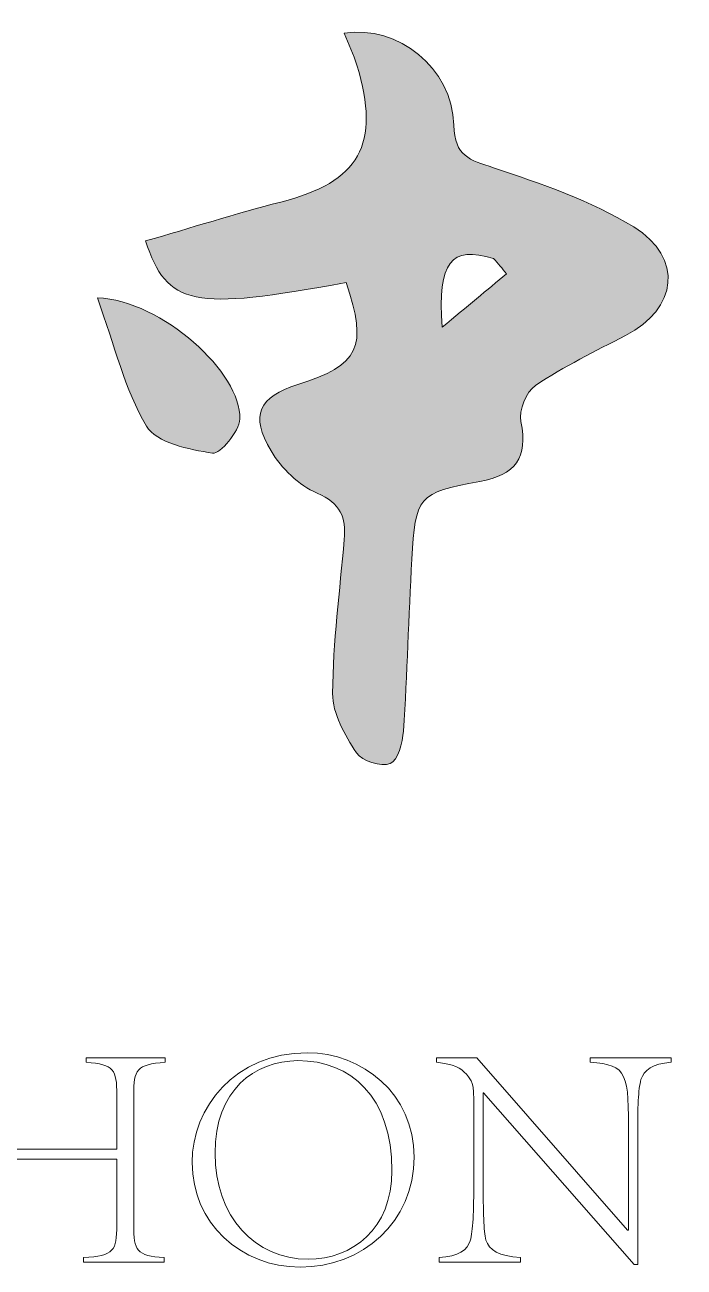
# Model space of a CAD drawing. Header units: inches. Extents: x -3272461 to -2504170, y 403793 to 1071042.
# Drawn here: x -2946072 to -2945000, y 545419 to 547437 of the extents above; entities that cross this region are included whole.
import ezdxf

# ---------------------------------------------------------------- set-up
doc = ezdxf.new("R2010")
doc.units = ezdxf.units.IN
doc.header["$LTSCALE"] = 1000
doc.header["$MEASUREMENT"] = 0
doc.layers.get('0').update_dxf_attribs({"lineweight": 18})

msp = doc.modelspace()

# ---------------------------------------------------------------- hatches: boundary and pattern name
h = msp.add_hatch(color=256)
edge = h.paths.add_edge_path(flags=0)
edge.add_spline(control_points=[(-2945549.6, 547018.6), (-2945514, 546913.1), (-2945527.9, 546884.7), (-2945627.9, 546852.9)], knot_values=[0, 0, 0, 0, 222.095352, 222.095352, 222.095352, 222.095352], weights=[1, 1, 1, 1], degree=3, periodic=0)
edge.add_spline(control_points=[(-2945627.9, 546852.9), (-2945691.6, 546832.6), (-2945706.4, 546803.2), (-2945671.6, 546745)], knot_values=[0, 0, 0, 0, 145.395063, 145.395063, 145.395063, 145.395063], weights=[1, 1, 1, 1], degree=3, periodic=0)
edge.add_spline(control_points=[(-2945671.6, 546745), (-2945654.7, 546716.7), (-2945626.4, 546688.8), (-2945596.7, 546676.2)], knot_values=[0, 0, 0, 0, 103.232479, 103.232479, 103.232479, 103.232479], weights=[1, 1, 1, 1], degree=3, periodic=0)
edge.add_spline(control_points=[(-2945596.7, 546676.2), (-2945558.2, 546659.9), (-2945549.3, 546637), (-2945552.5, 546601.1)], knot_values=[0, 0, 0, 0, 95.380814, 95.380814, 95.380814, 95.380814], weights=[1, 1, 1, 1], degree=3, periodic=0)
edge.add_spline(control_points=[(-2945552.5, 546601.1), (-2945559.8, 546517.7), (-2945570.9, 546434.3), (-2945571.5, 546350.7)], knot_values=[0, 0, 0, 0, 251.150003, 251.150003, 251.150003, 251.150003], weights=[1, 1, 1, 1], degree=3, periodic=0)
edge.add_spline(control_points=[(-2945571.5, 546350.7), (-2945571.7, 546318.3), (-2945551.7, 546283), (-2945532.8, 546254.3)], knot_values=[0, 0, 0, 0, 105.340649, 105.340649, 105.340649, 105.340649], weights=[1, 1, 1, 1], degree=3, periodic=0)
edge.add_spline(control_points=[(-2945532.8, 546254.3), (-2945524.1, 546241), (-2945492.3, 546231), (-2945477.9, 546236.9)], knot_values=[0, 0, 0, 0, 60.501459, 60.501459, 60.501459, 60.501459], weights=[1, 1, 1, 1], degree=3, periodic=0)
edge.add_spline(control_points=[(-2945477.9, 546236.9), (-2945465.4, 546241.8), (-2945457.6, 546270.8), (-2945456.3, 546289.8)], knot_values=[0, 0, 0, 0, 59.131644, 59.131644, 59.131644, 59.131644], weights=[1, 1, 1, 1], degree=3, periodic=0)
edge.add_spline(control_points=[(-2945456.3, 546289.8), (-2945450.2, 546382.7), (-2945447.8, 546475.9), (-2945442.6, 546568.9)], knot_values=[0, 0, 0, 0, 279.493308, 279.493308, 279.493308, 279.493308], weights=[1, 1, 1, 1], degree=3, periodic=0)
edge.add_spline(control_points=[(-2945442.6, 546568.9), (-2945436.9, 546670.6), (-2945432.7, 546676.8), (-2945332.3, 546695.2)], knot_values=[0, 0, 0, 0, 195.607582, 195.607582, 195.607582, 195.607582], weights=[1, 1, 1, 1], degree=3, periodic=0)
edge.add_spline(control_points=[(-2945332.3, 546695.2), (-2945274, 546706), (-2945253.4, 546733.4), (-2945265.3, 546792.6)], knot_values=[0, 0, 0, 0, 137.986296, 137.986296, 137.986296, 137.986296], weights=[1, 1, 1, 1], degree=3, periodic=0)
edge.add_spline(control_points=[(-2945265.3, 546792.6), (-2945268.9, 546810.5), (-2945256.6, 546841.2), (-2945241.7, 546851.2)], knot_values=[0, 0, 0, 0, 65.857334, 65.857334, 65.857334, 65.857334], weights=[1, 1, 1, 1], degree=3, periodic=0)
edge.add_spline(control_points=[(-2945241.7, 546851.2), (-2945195.4, 546882.2), (-2945144.9, 546906.8), (-2945095.2, 546932.4)], knot_values=[0, 0, 0, 0, 167.57061, 167.57061, 167.57061, 167.57061], weights=[1, 1, 1, 1], degree=3, periodic=0)
edge.add_spline(control_points=[(-2945095.2, 546932.4), (-2945010.8, 546975.7), (-2944999.8, 547058.6), (-2945081.9, 547108.8)], knot_values=[0, 0, 0, 0, 227.254913, 227.254913, 227.254913, 227.254913], weights=[1, 1, 1, 1], degree=3, periodic=0)
edge.add_spline(control_points=[(-2945081.9, 547108.8), (-2945151.6, 547151.5), (-2945231.8, 547179), (-2945310, 547205)], knot_values=[0, 0, 0, 0, 248.153102, 248.153102, 248.153102, 248.153102], weights=[1, 1, 1, 1], degree=3, periodic=0)
edge.add_spline(control_points=[(-2945310, 547205), (-2945348.9, 547217.9), (-2945372.8, 547223.1), (-2945374.3, 547274.3)], knot_values=[0, 0, 0, 0, 104.659074, 104.659074, 104.659074, 104.659074], weights=[1, 1, 1, 1], degree=3, periodic=0)
edge.add_spline(control_points=[(-2945374.3, 547274.3), (-2945377.1, 547368.1), (-2945465.1, 547437.2), (-2945552.7, 547423.6)], knot_values=[0, 0, 0, 0, 261.986042, 261.986042, 261.986042, 261.986042], weights=[1, 1, 1, 1], degree=3, periodic=0)
edge.add_spline(control_points=[(-2945552.7, 547423.6), (-2945545.6, 547406), (-2945537.2, 547389.3), (-2945532, 547371.6)], knot_values=[0, 0, 0, 0, 55.980452, 55.980452, 55.980452, 55.980452], weights=[1, 1, 1, 1], degree=3, periodic=0)
edge.add_spline(control_points=[(-2945532, 547371.6), (-2945492.9, 547242.3), (-2945527.4, 547182.2), (-2945655.8, 547149.2)], knot_values=[0, 0, 0, 0, 300.912516, 300.912516, 300.912516, 300.912516], weights=[1, 1, 1, 1], degree=3, periodic=0)
edge.add_spline(control_points=[(-2945655.8, 547149.2), (-2945729.5, 547130.2), (-2945802.3, 547107.3), (-2945875.7, 547086.1)], knot_values=[0, 0, 0, 0, 228.772567, 228.772567, 228.772567, 228.772567], weights=[1, 1, 1, 1], degree=3, periodic=0)
edge.add_spline(control_points=[(-2945875.7, 547086.1), (-2945840.6, 546980.1), (-2945799.4, 546972.3), (-2945549.6, 547018.6)], knot_values=[0, 0, 0, 0, 375.920052, 375.920052, 375.920052, 375.920052], weights=[1, 1, 1, 1], degree=3, periodic=0)
edge = h.paths.add_edge_path(flags=0)
edge.add_spline(control_points=[(-2945393.2, 546945.9), (-2945401, 547053.5), (-2945379.1, 547077.8), (-2945309.7, 547057.8)], knot_values=[0, 0, 0, 0, 182.185542, 182.185542, 182.185542, 182.185542], weights=[1, 1, 1, 1], degree=3, periodic=0)
edge.add_spline(control_points=[(-2945309.7, 547057.8), (-2945302.7, 547049.5), (-2945295.7, 547041.1), (-2945288.7, 547032.8)], knot_values=[0, 0, 0, 0, 32.685925, 32.685925, 32.685925, 32.685925], weights=[1, 1, 1, 1], degree=3, periodic=0)
edge.add_spline(control_points=[(-2945288.7, 547032.8), (-2945320.4, 547006.4), (-2945352.2, 546980), (-2945393.2, 546945.9)], knot_values=[0, 0, 0, 0, 135.931716, 135.931716, 135.931716, 135.931716], weights=[1, 1, 1, 1], degree=3, periodic=0)
h = msp.add_hatch(color=256)
edge = h.paths.add_edge_path(flags=0)
edge.add_spline(control_points=[(-2945874.3, 546785.4), (-2945857.9, 546758), (-2945804.9, 546747.2), (-2945766.6, 546741.3)], knot_values=[0, 0, 0, 0, 119.426089, 119.426089, 119.426089, 119.426089], weights=[1, 1, 1, 1], degree=3, periodic=0)
edge.add_spline(control_points=[(-2945766.6, 546741.3), (-2945754.3, 546739.4), (-2945723.3, 546776.7), (-2945722.5, 546796.9)], knot_values=[0, 0, 0, 0, 74.527892, 74.527892, 74.527892, 74.527892], weights=[1, 1, 1, 1], degree=3, periodic=0)
edge.add_spline(control_points=[(-2945722.5, 546796.9), (-2945719.4, 546870.8), (-2945848.3, 546989.4), (-2945954, 546993.7)], knot_values=[0, 0, 0, 0, 324.97153, 324.97153, 324.97153, 324.97153], weights=[1, 1, 1, 1], degree=3, periodic=0)
edge.add_spline(control_points=[(-2945954, 546993.7), (-2945925.6, 546915.1), (-2945909.5, 546844.5), (-2945874.3, 546785.4)], knot_values=[0, 0, 0, 0, 223.473372, 223.473372, 223.473372, 223.473372], weights=[1, 1, 1, 1], degree=3, periodic=0)

# ---------------------------------------------------------------- linework, layer by layer
for p, q in [((-2945972.3, 545759), (-2945972.3, 545751.6)), ((-2945843.9, 545759), (-2945843.9, 545751.6)), ((-2945402.3, 545759), (-2945402.3, 545751.6)), ((-2945152.8, 545759), (-2945152.8, 545751.6)), ((-2945021.1, 545759), (-2945021.1, 545751.6)), ((-2945922.5, 545698.5), (-2945922.5, 545610.4)), ((-2945894.8, 545698.5), (-2945894.8, 545487.2)), ((-2945326.9, 545701.7), (-2945326.9, 545560.5)), ((-2945341.8, 545675.7), (-2945341.8, 545560.5)), ((-2945090.2, 545630), (-2945090.2, 545478.7)), ((-2945075.3, 545630), (-2945075.3, 545423)), ((-2945922.5, 545593.9), (-2945922.5, 545487.2)), ((-2945976.6, 545434.1), (-2945976.6, 545426.7)), ((-2945845.5, 545434.1), (-2945845.5, 545426.7)), ((-2945398.1, 545434.1), (-2945398.1, 545426.7)), ((-2945265.9, 545434.1), (-2945265.9, 545426.7))]:
    msp.add_line(p, q)
for points in [[(-2945552.7, 547423.6), (-2945465.1, 547437.2), (-2945377.1, 547368.1), (-2945374.3, 547274.3)], [(-2945532, 547371.6), (-2945537.2, 547389.3), (-2945545.6, 547406), (-2945552.7, 547423.6)], [(-2945655.8, 547149.2), (-2945527.4, 547182.2), (-2945492.9, 547242.3), (-2945532, 547371.6)], [(-2945374.3, 547274.3), (-2945372.8, 547223.1), (-2945348.9, 547217.9), (-2945310, 547205)], [(-2945310, 547205), (-2945231.8, 547179), (-2945151.6, 547151.5), (-2945081.9, 547108.8)], [(-2945875.7, 547086.1), (-2945802.3, 547107.3), (-2945729.5, 547130.2), (-2945655.8, 547149.2)], [(-2945081.9, 547108.8), (-2944999.8, 547058.6), (-2945010.8, 546975.7), (-2945095.2, 546932.4)], [(-2945549.6, 547018.6), (-2945799.4, 546972.3), (-2945840.6, 546980.1), (-2945875.7, 547086.1)], [(-2945309.7, 547057.8), (-2945379.1, 547077.8), (-2945401, 547053.5), (-2945393.2, 546945.9)], [(-2945288.7, 547032.8), (-2945295.7, 547041.1), (-2945302.7, 547049.5), (-2945309.7, 547057.8)], [(-2945393.2, 546945.9), (-2945352.2, 546980), (-2945320.4, 547006.4), (-2945288.7, 547032.8)], [(-2945627.9, 546852.9), (-2945527.9, 546884.7), (-2945514, 546913.1), (-2945549.6, 547018.6)], [(-2945954, 546993.7), (-2945848.3, 546989.4), (-2945719.4, 546870.8), (-2945722.5, 546796.9)], [(-2945874.3, 546785.4), (-2945909.5, 546844.5), (-2945925.6, 546915.1), (-2945954, 546993.7)], [(-2945095.2, 546932.4), (-2945144.9, 546906.8), (-2945195.4, 546882.2), (-2945241.7, 546851.2)], [(-2945671.6, 546745), (-2945706.4, 546803.2), (-2945691.6, 546832.6), (-2945627.9, 546852.9)], [(-2945241.7, 546851.2), (-2945256.6, 546841.2), (-2945268.9, 546810.5), (-2945265.3, 546792.6)], [(-2945766.6, 546741.3), (-2945804.9, 546747.2), (-2945857.9, 546758), (-2945874.3, 546785.4)], [(-2945722.5, 546796.9), (-2945723.3, 546776.7), (-2945754.3, 546739.4), (-2945766.6, 546741.3)], [(-2945265.3, 546792.6), (-2945253.4, 546733.4), (-2945274, 546706), (-2945332.3, 546695.2)], [(-2945596.7, 546676.2), (-2945626.4, 546688.8), (-2945654.7, 546716.7), (-2945671.6, 546745)], [(-2945332.3, 546695.2), (-2945432.7, 546676.8), (-2945436.9, 546670.6), (-2945442.6, 546568.9)], [(-2945552.5, 546601.1), (-2945549.3, 546637), (-2945558.2, 546659.9), (-2945596.7, 546676.2)], [(-2945571.5, 546350.7), (-2945570.9, 546434.3), (-2945559.8, 546517.7), (-2945552.5, 546601.1)], [(-2945442.6, 546568.9), (-2945447.8, 546475.9), (-2945450.2, 546382.7), (-2945456.3, 546289.8)], [(-2945532.8, 546254.3), (-2945551.7, 546283), (-2945571.7, 546318.3), (-2945571.5, 546350.7)], [(-2945456.3, 546289.8), (-2945457.6, 546270.8), (-2945465.4, 546241.8), (-2945477.9, 546236.9)], [(-2945477.9, 546236.9), (-2945492.3, 546231), (-2945524.1, 546241), (-2945532.8, 546254.3)], [(-2945972.3, 545759), (-2945972.3, 545759), (-2945843.9, 545759), (-2945843.9, 545759)], [(-2945922.5, 545698.5), (-2945922.5, 545739.9), (-2945926.7, 545747.9), (-2945972.3, 545751.6)], [(-2945843.9, 545751.6), (-2945890.6, 545747.9), (-2945894.8, 545739.9), (-2945894.8, 545698.5)], [(-2945627.9, 545754.3), (-2945698.5, 545753.7), (-2945762.7, 545706.5), (-2945762.7, 545604)], [(-2945402.3, 545759), (-2945402.3, 545759), (-2945337, 545759), (-2945337, 545759)], [(-2945354, 545732), (-2945363, 545742.6), (-2945374.2, 545748.4), (-2945402.3, 545751.6)], [(-2945337, 545759), (-2945337, 545759), (-2945091.8, 545478.7), (-2945091.8, 545478.7)], [(-2945152.8, 545759), (-2945152.8, 545759), (-2945021.1, 545759), (-2945021.1, 545759)], [(-2945090.2, 545630), (-2945090.2, 545733.5), (-2945090.7, 545747.4), (-2945152.8, 545751.6)], [(-2945021.1, 545751.6), (-2945051.9, 545748.9), (-2945065.2, 545738.9), (-2945070, 545723.5)], [(-2945341.8, 545675.7), (-2945341.8, 545722.9), (-2945344.5, 545720.3), (-2945354, 545732)], [(-2945070, 545723.5), (-2945074.8, 545707), (-2945075.3, 545679.9), (-2945075.3, 545630)], [(-2945081.1, 545423), (-2945081.1, 545423), (-2945325.9, 545701.7), (-2945325.9, 545701.7)], [(-2945325.9, 545701.7), (-2945325.9, 545701.7), (-2945326.9, 545701.7), (-2945326.9, 545701.7)], [(-2946146.5, 545610.4), (-2946146.5, 545610.4), (-2945922.5, 545610.4), (-2945922.5, 545610.4)], [(-2945922.5, 545593.9), (-2945922.5, 545593.9), (-2946146.5, 545593.9), (-2946146.5, 545593.9)], [(-2945347.6, 545461.7), (-2945343.4, 545477.7), (-2945341.8, 545506.9), (-2945341.8, 545560.5)], [(-2945326.9, 545560.5), (-2945326.4, 545506.9), (-2945325.9, 545477.7), (-2945322.2, 545462.8)], [(-2945976.6, 545434.1), (-2945926.7, 545437.3), (-2945922.5, 545445.3), (-2945922.5, 545487.2)], [(-2945894.8, 545487.2), (-2945894.8, 545445.3), (-2945890.6, 545437.3), (-2945845.5, 545434.1)], [(-2945091.8, 545478.7), (-2945091.8, 545478.7), (-2945090.2, 545478.7), (-2945090.2, 545478.7)], [(-2945398.1, 545434.1), (-2945366.8, 545436.2), (-2945351.9, 545446.9), (-2945347.6, 545461.7)], [(-2945322.2, 545462.8), (-2945317.4, 545446.3), (-2945301.5, 545436.8), (-2945265.9, 545434.1)], [(-2945845.5, 545426.7), (-2945845.5, 545426.7), (-2945976.6, 545426.7), (-2945976.6, 545426.7)], [(-2945265.9, 545426.7), (-2945265.9, 545426.7), (-2945398.1, 545426.7), (-2945398.1, 545426.7)], [(-2945075.3, 545423), (-2945075.3, 545423), (-2945081.1, 545423), (-2945081.1, 545423)]]:
    msp.add_open_spline(points, degree=3)
for points, knots in [([(-2945438.9, 545597.6), (-2945438.9, 545492), (-2945523.3, 545418.7), (-2945624.2, 545418.7), (-2945721.3, 545418.7), (-2945799.9, 545490.4), (-2945799.9, 545588.6), (-2945799.9, 545677.8), (-2945730.9, 545767), (-2945612.5, 545767), (-2945523.8, 545767), (-2945438.9, 545700.6), (-2945438.9, 545597.6)], [0, 0, 0, 0, 272.371618, 272.371618, 272.371618, 544.743236, 544.743236, 544.743236, 817.114854, 817.114854, 817.114854, 1089.486472, 1089.486472, 1089.486472, 1089.486472]), ([(-2945762.7, 545604), (-2945762.7, 545500.5), (-2945697.4, 545431.5), (-2945611.4, 545431.5), (-2945539.7, 545431.5), (-2945475, 545480.8), (-2945475, 545575.4), (-2945475, 545695.9), (-2945542.4, 545754.3), (-2945627.9, 545754.3)], [0, 0, 0, 0, 242.05374, 242.05374, 242.05374, 484.107479, 484.107479, 484.107479, 726.161219, 726.161219, 726.161219, 726.161219])]:
    msp.add_open_spline(points, degree=3, knots=knots)

doc.saveas('drawing.dxf')
